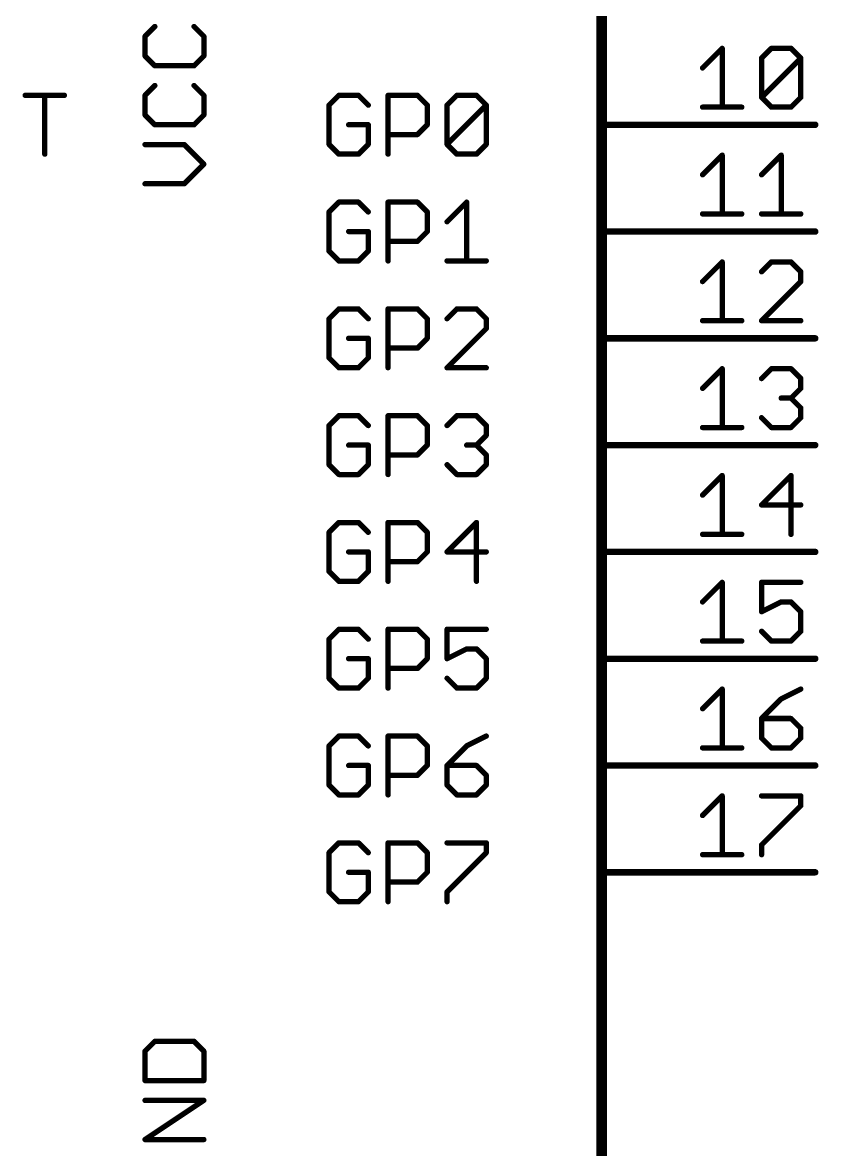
# Model space of a CAD drawing. Extents: x -48 to 226, y 23 to 111.
# Drawn here: x 29.41 to 48.34, y 46.75 to 73.55 of the extents above; entities that cross this region are included whole.
import ezdxf

# ---------------------------------------------------------------- set-up
doc = ezdxf.new("R2010")
doc.units = 0
doc.layers.add('94', color=14, linetype='CONTINUOUS')
doc.layers.add('95', color=251, linetype='CONTINUOUS')

msp = doc.modelspace()

# ---------------------------------------------------------------- linework, layer by layer
at = {"layer": '94'}
for points, const_width in [([(43.18, 76.2), (43.18, 43.18)], 0.254), ([(48.26, 71.12), (43.18, 71.12)], 0.1524), ([(48.26, 68.58), (43.18, 68.58)], 0.1524), ([(48.26, 66.04), (43.18, 66.04)], 0.1524), ([(48.26, 63.5), (43.18, 63.5)], 0.1524), ([(48.26, 60.96), (43.18, 60.96)], 0.1524), ([(48.26, 58.42), (43.18, 58.42)], 0.1524), ([(48.26, 55.88), (43.18, 55.88)], 0.1524), ([(48.26, 53.34), (43.18, 53.34)], 0.1524)]:
    msp.add_lwpolyline(points, dxfattribs=dict(at, const_width=const_width))
at = {"layer": '94', "const_width": 0.0762}
for points in [[(43.18, 71.1581, 1), (43.18, 71.0819)], [(48.26, 71.0819, 1), (48.26, 71.1581)], [(43.18, 68.6181, 1), (43.18, 68.5419)], [(48.26, 68.5419, 1), (48.26, 68.6181)], [(43.18, 66.0781, 1), (43.18, 66.0019)], [(48.26, 66.0019, 1), (48.26, 66.0781)], [(43.18, 63.5381, 1), (43.18, 63.4619)], [(48.26, 63.4619, 1), (48.26, 63.5381)], [(43.18, 60.9981, 1), (43.18, 60.9219)], [(48.26, 60.9219, 1), (48.26, 60.9981)], [(43.18, 58.4581, 1), (43.18, 58.3819)], [(48.26, 58.3819, 1), (48.26, 58.4581)], [(43.18, 55.9181, 1), (43.18, 55.8419)], [(48.26, 55.8419, 1), (48.26, 55.9181)], [(43.18, 53.3781, 1), (43.18, 53.3019)], [(48.26, 53.3019, 1), (48.26, 53.3781)]]:
    msp.add_lwpolyline(points, format="xyb", dxfattribs=at)
at = {"layer": '95', "const_width": 0.127}
for points in [[(32.5533, 73.4555), (32.3203, 73.2225)], [(33.7185, 73.2225), (33.4855, 73.4555)], [(32.3203, 73.2225), (32.3203, 72.7565)], [(33.7185, 72.7565), (33.7185, 73.2225)], [(45.5803, 72.4712), (46.0464, 72.9373)], [(46.0464, 72.9373), (46.0464, 71.5391)], [(46.9836, 72.7043), (47.2166, 72.9373)], [(47.2166, 72.9373), (47.6827, 72.9373)], [(47.6827, 72.9373), (47.9157, 72.7043)], [(32.3203, 72.7565), (32.5533, 72.5234)], [(33.4855, 72.5234), (33.7185, 72.7565)], [(46.9836, 71.7721), (46.9836, 72.7043)], [(46.9836, 71.7721), (47.9157, 72.7043)], [(47.9157, 72.7043), (47.9157, 71.7721)], [(32.5533, 72.5234), (33.4855, 72.5234)], [(32.5533, 72.0523), (32.3203, 71.8192)], [(33.7185, 71.8192), (33.4855, 72.0523)], [(29.4701, 71.8197), (30.4023, 71.8197)], [(29.9362, 70.4215), (29.9362, 71.8197)], [(32.3203, 71.8192), (32.3203, 71.3532)], [(33.7185, 71.3532), (33.7185, 71.8192)], [(36.9299, 71.8197), (36.6969, 71.5867)], [(37.396, 71.8197), (36.9299, 71.8197)], [(37.629, 71.5867), (37.396, 71.8197)], [(38.1001, 70.4215), (38.1001, 71.8197)], [(38.1001, 71.8197), (38.7992, 71.8197)], [(38.7992, 71.8197), (39.0323, 71.5867)], [(39.5034, 71.5867), (39.7365, 71.8197)], [(39.7365, 71.8197), (40.2025, 71.8197)], [(40.2025, 71.8197), (40.4355, 71.5867)], [(47.2166, 71.5391), (46.9836, 71.7721)], [(47.9157, 71.7721), (47.6827, 71.5391)], [(36.6969, 71.5867), (36.6969, 70.6545)], [(39.0323, 71.5867), (39.0323, 71.1206)], [(39.5034, 70.6545), (39.5034, 71.5867)], [(39.5034, 70.6545), (40.4355, 71.5867)], [(40.4355, 71.5867), (40.4355, 70.6545)], [(45.5803, 71.5391), (46.5124, 71.5391)], [(47.6827, 71.5391), (47.2166, 71.5391)], [(32.3203, 71.3532), (32.5533, 71.1201)], [(33.4855, 71.1201), (33.7185, 71.3532)], [(32.5533, 71.1201), (33.4855, 71.1201)], [(37.629, 71.1206), (37.1629, 71.1206)], [(37.629, 70.6545), (37.629, 71.1206)], [(39.0323, 71.1206), (38.7992, 70.8876)], [(38.7992, 70.8876), (38.1001, 70.8876)], [(33.2524, 70.649), (32.3203, 70.649)], [(33.7185, 70.1829), (33.2524, 70.649)], [(36.6969, 70.6545), (36.9299, 70.4215)], [(37.396, 70.4215), (37.629, 70.6545)], [(39.7365, 70.4215), (39.5034, 70.6545)], [(40.4355, 70.6545), (40.2025, 70.4215)], [(33.2524, 69.7169), (33.7185, 70.1829)], [(36.9299, 70.4215), (37.396, 70.4215)], [(40.2025, 70.4215), (39.7365, 70.4215)], [(45.5803, 69.9312), (46.0464, 70.3973)], [(46.0464, 70.3973), (46.0464, 68.9991)], [(46.9836, 69.9312), (47.4496, 70.3973)], [(47.4496, 70.3973), (47.4496, 68.9991)], [(32.3203, 69.7169), (33.2524, 69.7169)], [(36.9299, 69.2797), (36.6969, 69.0467)], [(37.396, 69.2797), (36.9299, 69.2797)], [(37.629, 69.0467), (37.396, 69.2797)], [(38.1001, 67.8815), (38.1001, 69.2797)], [(38.1001, 69.2797), (38.7992, 69.2797)], [(38.7992, 69.2797), (39.0323, 69.0467)], [(39.5034, 68.8136), (39.9695, 69.2797)], [(39.9695, 69.2797), (39.9695, 67.8815)], [(36.6969, 69.0467), (36.6969, 68.1145)], [(39.0323, 69.0467), (39.0323, 68.5806)], [(45.5803, 68.9991), (46.5124, 68.9991)], [(46.9836, 68.9991), (47.9157, 68.9991)], [(37.629, 68.5806), (37.1629, 68.5806)], [(37.629, 68.1145), (37.629, 68.5806)], [(39.0323, 68.5806), (38.7992, 68.3476)], [(38.7992, 68.3476), (38.1001, 68.3476)], [(36.6969, 68.1145), (36.9299, 67.8815)], [(37.396, 67.8815), (37.629, 68.1145)], [(36.9299, 67.8815), (37.396, 67.8815)], [(39.5034, 67.8815), (40.4355, 67.8815)], [(45.5803, 67.3912), (46.0464, 67.8573)], [(46.0464, 67.8573), (46.0464, 66.4591)], [(47.2166, 67.8573), (46.9836, 67.6243)], [(47.6827, 67.8573), (47.2166, 67.8573)], [(47.9157, 67.6243), (47.6827, 67.8573)], [(47.9157, 67.3912), (47.9157, 67.6243)], [(46.9836, 66.4591), (47.9157, 67.3912)], [(36.9299, 66.7397), (36.6969, 66.5067)], [(37.396, 66.7397), (36.9299, 66.7397)], [(37.629, 66.5067), (37.396, 66.7397)], [(38.1001, 65.3415), (38.1001, 66.7397)], [(38.1001, 66.7397), (38.7992, 66.7397)], [(38.7992, 66.7397), (39.0323, 66.5067)], [(39.7365, 66.7397), (39.5034, 66.5067)], [(40.2025, 66.7397), (39.7365, 66.7397)], [(40.4355, 66.5067), (40.2025, 66.7397)], [(36.6969, 66.5067), (36.6969, 65.5745)], [(39.0323, 66.5067), (39.0323, 66.0406)], [(40.4355, 66.2736), (40.4355, 66.5067)], [(45.5803, 66.4591), (46.5124, 66.4591)], [(47.9157, 66.4591), (46.9836, 66.4591)], [(39.5034, 65.3415), (40.4355, 66.2736)], [(37.629, 66.0406), (37.1629, 66.0406)], [(37.629, 65.5745), (37.629, 66.0406)], [(39.0323, 66.0406), (38.7992, 65.8076)], [(38.7992, 65.8076), (38.1001, 65.8076)], [(36.6969, 65.5745), (36.9299, 65.3415)], [(36.9299, 65.3415), (37.396, 65.3415)], [(37.396, 65.3415), (37.629, 65.5745)], [(40.4355, 65.3415), (39.5034, 65.3415)], [(45.5803, 64.8512), (46.0464, 65.3173)], [(46.0464, 65.3173), (46.0464, 63.9191)], [(46.9836, 65.0843), (47.2166, 65.3173)], [(47.2166, 65.3173), (47.6827, 65.3173)], [(47.6827, 65.3173), (47.9157, 65.0843)], [(47.9157, 65.0843), (47.9157, 64.8512)], [(47.9157, 64.8512), (47.6827, 64.6182)], [(47.6827, 64.6182), (47.4496, 64.6182)], [(47.6827, 64.6182), (47.9157, 64.3852)], [(47.9157, 64.3852), (47.9157, 64.1521)], [(36.9299, 64.1997), (36.6969, 63.9667)], [(37.396, 64.1997), (36.9299, 64.1997)], [(37.629, 63.9667), (37.396, 64.1997)], [(38.1001, 62.8015), (38.1001, 64.1997)], [(38.1001, 64.1997), (38.7992, 64.1997)], [(38.7992, 64.1997), (39.0323, 63.9667)], [(39.5034, 63.9667), (39.7365, 64.1997)], [(39.7365, 64.1997), (40.2025, 64.1997)], [(40.2025, 64.1997), (40.4355, 63.9667)], [(47.2166, 63.9191), (46.9836, 64.1521)], [(47.9157, 64.1521), (47.6827, 63.9191)], [(36.6969, 63.9667), (36.6969, 63.0345)], [(39.0323, 63.9667), (39.0323, 63.5006)], [(40.4355, 63.7336), (40.2025, 63.5006)], [(40.4355, 63.9667), (40.4355, 63.7336)], [(45.5803, 63.9191), (46.5124, 63.9191)], [(47.6827, 63.9191), (47.2166, 63.9191)], [(37.629, 63.5006), (37.1629, 63.5006)], [(37.629, 63.0345), (37.629, 63.5006)], [(39.0323, 63.5006), (38.7992, 63.2676)], [(40.2025, 63.5006), (39.9695, 63.5006)], [(40.2025, 63.5006), (40.4355, 63.2676)], [(38.7992, 63.2676), (38.1001, 63.2676)], [(40.4355, 63.2676), (40.4355, 63.0345)], [(36.6969, 63.0345), (36.9299, 62.8015)], [(37.396, 62.8015), (37.629, 63.0345)], [(39.7365, 62.8015), (39.5034, 63.0345)], [(40.4355, 63.0345), (40.2025, 62.8015)], [(36.9299, 62.8015), (37.396, 62.8015)], [(40.2025, 62.8015), (39.7365, 62.8015)], [(45.5803, 62.3112), (46.0464, 62.7773)], [(46.0464, 62.7773), (46.0464, 61.3791)], [(47.6827, 62.7773), (46.9836, 62.0782)], [(47.6827, 61.3791), (47.6827, 62.7773)], [(46.9836, 62.0782), (47.9157, 62.0782)], [(36.9299, 61.6597), (36.6969, 61.4267)], [(37.396, 61.6597), (36.9299, 61.6597)], [(37.629, 61.4267), (37.396, 61.6597)], [(38.1001, 60.2615), (38.1001, 61.6597)], [(38.1001, 61.6597), (38.7992, 61.6597)], [(38.7992, 61.6597), (39.0323, 61.4267)], [(40.2025, 61.6597), (39.5034, 60.9606)], [(40.2025, 60.2615), (40.2025, 61.6597)], [(36.6969, 61.4267), (36.6969, 60.4945)], [(39.0323, 61.4267), (39.0323, 60.9606)], [(45.5803, 61.3791), (46.5124, 61.3791)], [(37.629, 60.9606), (37.1629, 60.9606)], [(37.629, 60.4945), (37.629, 60.9606)], [(39.0323, 60.9606), (38.7992, 60.7276)], [(39.5034, 60.9606), (40.4355, 60.9606)], [(38.7992, 60.7276), (38.1001, 60.7276)], [(36.6969, 60.4945), (36.9299, 60.2615)], [(36.9299, 60.2615), (37.396, 60.2615)], [(37.396, 60.2615), (37.629, 60.4945)], [(45.5803, 59.7712), (46.0464, 60.2373)], [(46.0464, 60.2373), (46.0464, 58.8391)], [(47.9157, 60.2373), (46.9836, 60.2373)], [(46.9836, 60.2373), (46.9836, 59.5382)], [(46.9836, 59.5382), (47.4496, 59.7712)], [(47.4496, 59.7712), (47.6827, 59.7712)], [(47.6827, 59.7712), (47.9157, 59.5382)], [(47.9157, 59.5382), (47.9157, 59.0721)], [(36.9299, 59.1197), (36.6969, 58.8867)], [(37.396, 59.1197), (36.9299, 59.1197)], [(37.629, 58.8867), (37.396, 59.1197)], [(38.1001, 57.7215), (38.1001, 59.1197)], [(38.1001, 59.1197), (38.7992, 59.1197)], [(38.7992, 59.1197), (39.0323, 58.8867)], [(40.4355, 59.1197), (39.5034, 59.1197)], [(39.5034, 59.1197), (39.5034, 58.4206)], [(47.2166, 58.8391), (46.9836, 59.0721)], [(47.9157, 59.0721), (47.6827, 58.8391)], [(36.6969, 58.8867), (36.6969, 57.9545)], [(39.0323, 58.8867), (39.0323, 58.4206)], [(39.5034, 58.4206), (39.9695, 58.6536)], [(39.9695, 58.6536), (40.2025, 58.6536)], [(40.2025, 58.6536), (40.4355, 58.4206)], [(45.5803, 58.8391), (46.5124, 58.8391)], [(47.6827, 58.8391), (47.2166, 58.8391)], [(37.629, 58.4206), (37.1629, 58.4206)], [(37.629, 57.9545), (37.629, 58.4206)], [(39.0323, 58.4206), (38.7992, 58.1876)], [(40.4355, 58.4206), (40.4355, 57.9545)], [(38.7992, 58.1876), (38.1001, 58.1876)], [(36.6969, 57.9545), (36.9299, 57.7215)], [(37.396, 57.7215), (37.629, 57.9545)], [(39.7365, 57.7215), (39.5034, 57.9545)], [(40.4355, 57.9545), (40.2025, 57.7215)], [(36.9299, 57.7215), (37.396, 57.7215)], [(40.2025, 57.7215), (39.7365, 57.7215)], [(45.5803, 57.2312), (46.0464, 57.6973)], [(46.0464, 57.6973), (46.0464, 56.2991)], [(47.9157, 57.6973), (47.4496, 57.4643)], [(47.4496, 57.4643), (46.9836, 56.9982)], [(46.9836, 56.9982), (46.9836, 56.5321)], [(47.6827, 56.9982), (46.9836, 56.9982)], [(47.9157, 56.7652), (47.6827, 56.9982)], [(47.9157, 56.5321), (47.9157, 56.7652)], [(36.9299, 56.5797), (36.6969, 56.3467)], [(37.396, 56.5797), (36.9299, 56.5797)], [(37.629, 56.3467), (37.396, 56.5797)], [(38.1001, 55.1815), (38.1001, 56.5797)], [(38.1001, 56.5797), (38.7992, 56.5797)], [(38.7992, 56.5797), (39.0323, 56.3467)], [(40.4355, 56.5797), (39.9695, 56.3467)], [(46.9836, 56.5321), (47.2166, 56.2991)], [(47.6827, 56.2991), (47.9157, 56.5321)], [(36.6969, 56.3467), (36.6969, 55.4145)], [(39.0323, 56.3467), (39.0323, 55.8806)], [(39.9695, 56.3467), (39.5034, 55.8806)], [(45.5803, 56.2991), (46.5124, 56.2991)], [(47.2166, 56.2991), (47.6827, 56.2991)], [(37.629, 55.8806), (37.1629, 55.8806)], [(37.629, 55.4145), (37.629, 55.8806)], [(39.0323, 55.8806), (38.7992, 55.6476)], [(39.5034, 55.8806), (39.5034, 55.4145)], [(40.2025, 55.8806), (39.5034, 55.8806)], [(40.4355, 55.6476), (40.2025, 55.8806)], [(38.7992, 55.6476), (38.1001, 55.6476)], [(40.4355, 55.4145), (40.4355, 55.6476)], [(36.6969, 55.4145), (36.9299, 55.1815)], [(36.9299, 55.1815), (37.396, 55.1815)], [(37.396, 55.1815), (37.629, 55.4145)], [(39.5034, 55.4145), (39.7365, 55.1815)], [(39.7365, 55.1815), (40.2025, 55.1815)], [(40.2025, 55.1815), (40.4355, 55.4145)], [(45.5803, 54.6912), (46.0464, 55.1573)], [(46.0464, 55.1573), (46.0464, 53.7591)], [(46.9836, 55.1573), (47.9157, 55.1573)], [(47.9157, 55.1573), (47.9157, 54.9243)], [(47.9157, 54.9243), (46.9836, 53.9921)], [(36.9299, 54.0397), (36.6969, 53.8067)], [(37.396, 54.0397), (36.9299, 54.0397)], [(37.629, 53.8067), (37.396, 54.0397)], [(38.1001, 52.6415), (38.1001, 54.0397)], [(38.1001, 54.0397), (38.7992, 54.0397)], [(38.7992, 54.0397), (39.0323, 53.8067)], [(39.5034, 54.0397), (40.4355, 54.0397)], [(40.4355, 54.0397), (40.4355, 53.8067)], [(46.9836, 53.9921), (46.9836, 53.7591)], [(36.6969, 53.8067), (36.6969, 52.8745)], [(39.0323, 53.8067), (39.0323, 53.3406)], [(40.4355, 53.8067), (39.5034, 52.8745)], [(45.5803, 53.7591), (46.5124, 53.7591)], [(37.629, 53.3406), (37.1629, 53.3406)], [(37.629, 52.8745), (37.629, 53.3406)], [(39.0323, 53.3406), (38.7992, 53.1076)], [(38.7992, 53.1076), (38.1001, 53.1076)], [(36.6969, 52.8745), (36.9299, 52.6415)], [(37.396, 52.6415), (37.629, 52.8745)], [(39.5034, 52.8745), (39.5034, 52.6415)], [(36.9299, 52.6415), (37.396, 52.6415)], [(32.5533, 49.319), (32.3203, 49.086)], [(33.4855, 49.319), (32.5533, 49.319)], [(33.7185, 49.086), (33.4855, 49.319)], [(32.3203, 49.086), (32.3203, 48.3869)], [(33.7185, 48.3869), (33.7185, 49.086)], [(32.3203, 48.3869), (33.7185, 48.3869)], [(32.3203, 46.9836), (33.7185, 47.9157)], [(33.7185, 47.9157), (32.3203, 47.9157)], [(33.7185, 46.9836), (32.3203, 46.9836)]]:
    msp.add_lwpolyline(points, dxfattribs=at)
at = {"layer": '95', "const_width": 0.0635}
for points in [[(32.5758, 73.4331, 1), (32.5309, 73.478)], [(33.5079, 73.478, 1), (33.463, 73.4331)], [(32.3521, 73.2225, 1), (32.2886, 73.2225)], [(32.2979, 73.245, 1), (32.3428, 73.2001)], [(33.7503, 73.2225, 1), (33.6867, 73.2225)], [(33.696, 73.2001, 1), (33.741, 73.245)], [(46.0781, 72.9373, 1), (46.0146, 72.9373)], [(46.0688, 72.9148, 1), (46.0239, 72.9597)], [(47.2166, 72.969, 1), (47.2166, 72.9055)], [(47.2391, 72.9148, 1), (47.1942, 72.9597)], [(47.7051, 72.9597, 1), (47.6602, 72.9148)], [(47.6827, 72.9055, 1), (47.6827, 72.969)], [(32.3428, 72.7789, 1), (32.2979, 72.734)], [(32.2886, 72.7565, 1), (32.3521, 72.7565)], [(33.6867, 72.7565, 1), (33.7503, 72.7565)], [(33.741, 72.734, 1), (33.696, 72.7789)], [(47.0153, 72.7043, 1), (46.9518, 72.7043)], [(46.9611, 72.7267, 1), (47.006, 72.6818)], [(47.9475, 72.7043, 1), (47.884, 72.7043)], [(47.9382, 72.6818, 1), (47.8933, 72.7267)], [(47.8933, 72.6818, 1), (47.9382, 72.7267)], [(32.5533, 72.5552, 1), (32.5533, 72.4917)], [(32.5309, 72.501, 1), (32.5758, 72.5459)], [(33.463, 72.5459, 1), (33.5079, 72.501)], [(33.4855, 72.4917, 1), (33.4855, 72.5552)], [(45.5578, 72.4937, 1), (45.6028, 72.4488)], [(32.5758, 72.0298, 1), (32.5309, 72.0747)], [(33.5079, 72.0747, 1), (33.463, 72.0298)], [(29.4701, 71.8514, 1), (29.4701, 71.7879)], [(29.9679, 71.8197, 1), (29.9044, 71.8197)], [(30.4023, 71.7879, 1), (30.4023, 71.8514)], [(32.3521, 71.8192, 1), (32.2886, 71.8192)], [(32.2979, 71.8417, 1), (32.3428, 71.7968)], [(33.7503, 71.8192, 1), (33.6867, 71.8192)], [(33.696, 71.7968, 1), (33.741, 71.8417)], [(36.9299, 71.8514, 1), (36.9299, 71.7879)], [(36.9523, 71.7972, 1), (36.9074, 71.8421)], [(37.4184, 71.8421, 1), (37.3735, 71.7972)], [(37.396, 71.7879, 1), (37.396, 71.8514)], [(38.1319, 71.8197, 1), (38.0684, 71.8197)], [(38.1001, 71.8514, 1), (38.1001, 71.7879)], [(38.8217, 71.8421, 1), (38.7768, 71.7972)], [(38.7992, 71.7879, 1), (38.7992, 71.8514)], [(39.7365, 71.8514, 1), (39.7365, 71.7879)], [(39.7589, 71.7972, 1), (39.714, 71.8421)], [(40.225, 71.8421, 1), (40.1801, 71.7972)], [(40.2025, 71.7879, 1), (40.2025, 71.8514)], [(47.006, 71.7946, 1), (46.9611, 71.7497)], [(47.9382, 71.7497, 1), (47.8933, 71.7946)], [(36.7286, 71.5867, 1), (36.6651, 71.5867)], [(36.6744, 71.6091, 1), (36.7193, 71.5642)], [(37.6065, 71.5642, 1), (37.6514, 71.6091)], [(39.064, 71.5867, 1), (39.0005, 71.5867)], [(39.0098, 71.5642, 1), (39.0547, 71.6091)], [(39.5352, 71.5867, 1), (39.4717, 71.5867)], [(39.481, 71.6091, 1), (39.5259, 71.5642)], [(40.4673, 71.5867, 1), (40.4038, 71.5867)], [(40.458, 71.5642, 1), (40.4131, 71.6091)], [(40.4131, 71.5642, 1), (40.458, 71.6091)], [(45.5803, 71.5709, 1), (45.5803, 71.5074)], [(46.0146, 71.5391, 1), (46.0781, 71.5391)], [(46.5124, 71.5074, 1), (46.5124, 71.5709)], [(46.9518, 71.7721, 1), (47.0153, 71.7721)], [(46.9611, 71.7946, 1), (47.006, 71.7497)], [(47.2166, 71.5709, 1), (47.2166, 71.5074)], [(47.1942, 71.5166, 1), (47.2391, 71.5616)], [(47.6602, 71.5616, 1), (47.7051, 71.5166)], [(47.6827, 71.5074, 1), (47.6827, 71.5709)], [(47.884, 71.7721, 1), (47.9475, 71.7721)], [(32.3428, 71.3756, 1), (32.2979, 71.3307)], [(32.2886, 71.3532, 1), (32.3521, 71.3532)], [(33.6867, 71.3532, 1), (33.7503, 71.3532)], [(33.741, 71.3307, 1), (33.696, 71.3756)], [(32.5533, 71.1519, 1), (32.5533, 71.0884)], [(32.5309, 71.0977, 1), (32.5758, 71.1426)], [(33.463, 71.1426, 1), (33.5079, 71.0977)], [(33.4855, 71.0884, 1), (33.4855, 71.1519)], [(37.1629, 71.1523, 1), (37.1629, 71.0888)], [(37.6607, 71.1206, 1), (37.5972, 71.1206)], [(37.629, 71.0888, 1), (37.629, 71.1523)], [(39.0005, 71.1206, 1), (39.064, 71.1206)], [(39.0547, 71.0981, 1), (39.0098, 71.143)], [(38.1001, 70.9193, 1), (38.1001, 70.8558)], [(38.7768, 70.91, 1), (38.8217, 70.8651)], [(38.7992, 70.8558, 1), (38.7992, 70.9193)], [(32.3203, 70.6807, 1), (32.3203, 70.6172)], [(33.2749, 70.6714, 1), (33.23, 70.6265)], [(33.2524, 70.6172, 1), (33.2524, 70.6807)], [(36.6651, 70.6545, 1), (36.7286, 70.6545)], [(36.7193, 70.677, 1), (36.6744, 70.6321)], [(37.5972, 70.6545, 1), (37.6607, 70.6545)], [(37.6514, 70.6321, 1), (37.6065, 70.677)], [(39.4717, 70.6545, 1), (39.5352, 70.6545)], [(39.5259, 70.677, 1), (39.481, 70.6321)], [(39.481, 70.677, 1), (39.5259, 70.6321)], [(40.4038, 70.6545, 1), (40.4673, 70.6545)], [(40.458, 70.6321, 1), (40.4131, 70.677)], [(29.9044, 70.4215, 1), (29.9679, 70.4215)], [(33.741, 70.1605, 1), (33.696, 70.2054)], [(33.696, 70.1605, 1), (33.741, 70.2054)], [(36.9299, 70.4533, 1), (36.9299, 70.3898)], [(36.9074, 70.399, 1), (36.9523, 70.444)], [(37.3735, 70.444, 1), (37.4184, 70.399)], [(37.396, 70.3898, 1), (37.396, 70.4533)], [(38.0684, 70.4215, 1), (38.1319, 70.4215)], [(39.7365, 70.4533, 1), (39.7365, 70.3898)], [(39.714, 70.399, 1), (39.7589, 70.444)], [(40.1801, 70.444, 1), (40.225, 70.399)], [(40.2025, 70.3898, 1), (40.2025, 70.4533)], [(46.0781, 70.3973, 1), (46.0146, 70.3973)], [(46.0688, 70.3748, 1), (46.0239, 70.4197)], [(47.4814, 70.3973, 1), (47.4179, 70.3973)], [(47.4721, 70.3748, 1), (47.4272, 70.4197)], [(45.5578, 69.9537, 1), (45.6028, 69.9088)], [(46.9611, 69.9537, 1), (47.006, 69.9088)], [(32.3203, 69.7486, 1), (32.3203, 69.6851)], [(33.23, 69.7393, 1), (33.2749, 69.6944)], [(33.2524, 69.6851, 1), (33.2524, 69.7486)], [(36.9299, 69.3114, 1), (36.9299, 69.2479)], [(36.9523, 69.2572, 1), (36.9074, 69.3021)], [(37.4184, 69.3021, 1), (37.3735, 69.2572)], [(37.396, 69.2479, 1), (37.396, 69.3114)], [(38.1319, 69.2797, 1), (38.0684, 69.2797)], [(38.1001, 69.3114, 1), (38.1001, 69.2479)], [(38.8217, 69.3021, 1), (38.7768, 69.2572)], [(38.7992, 69.2479, 1), (38.7992, 69.3114)], [(40.0012, 69.2797, 1), (39.9377, 69.2797)], [(39.9919, 69.2572, 1), (39.947, 69.3021)], [(36.7286, 69.0467, 1), (36.6651, 69.0467)], [(36.6744, 69.0691, 1), (36.7193, 69.0242)], [(37.6065, 69.0242, 1), (37.6514, 69.0691)], [(39.064, 69.0467, 1), (39.0005, 69.0467)], [(39.0098, 69.0242, 1), (39.0547, 69.0691)], [(45.5803, 69.0309, 1), (45.5803, 68.9673)], [(46.0146, 68.9991, 1), (46.0781, 68.9991)], [(46.5124, 68.9673, 1), (46.5124, 69.0309)], [(46.9836, 69.0309, 1), (46.9836, 68.9673)], [(47.4179, 68.9991, 1), (47.4814, 68.9991)], [(47.9157, 68.9673, 1), (47.9157, 69.0309)], [(37.1629, 68.6123, 1), (37.1629, 68.5488)], [(37.6607, 68.5806, 1), (37.5972, 68.5806)], [(37.629, 68.5488, 1), (37.629, 68.6123)], [(39.0547, 68.5581, 1), (39.0098, 68.603)], [(39.481, 68.8361, 1), (39.5259, 68.7912)], [(38.1001, 68.3793, 1), (38.1001, 68.3158)], [(38.7768, 68.37, 1), (38.8217, 68.3251)], [(38.7992, 68.3158, 1), (38.7992, 68.3793)], [(39.0005, 68.5806, 1), (39.064, 68.5806)], [(36.6651, 68.1145, 1), (36.7286, 68.1145)], [(36.7193, 68.137, 1), (36.6744, 68.0921)], [(37.5972, 68.1145, 1), (37.6607, 68.1145)], [(37.6514, 68.0921, 1), (37.6065, 68.137)], [(36.9299, 67.9133, 1), (36.9299, 67.8498)], [(36.9074, 67.859, 1), (36.9523, 67.904)], [(37.3735, 67.904, 1), (37.4184, 67.859)], [(37.396, 67.8498, 1), (37.396, 67.9133)], [(38.0684, 67.8815, 1), (38.1319, 67.8815)], [(39.5034, 67.9133, 1), (39.5034, 67.8498)], [(39.9377, 67.8815, 1), (40.0012, 67.8815)], [(40.4355, 67.8498, 1), (40.4355, 67.9133)], [(46.0781, 67.8573, 1), (46.0146, 67.8573)], [(46.0688, 67.8348, 1), (46.0239, 67.8797)], [(47.2166, 67.889, 1), (47.2166, 67.8255)], [(47.2391, 67.8348, 1), (47.1942, 67.8797)], [(47.7051, 67.8797, 1), (47.6602, 67.8348)], [(47.6827, 67.8255, 1), (47.6827, 67.889)], [(46.9611, 67.6467, 1), (47.006, 67.6018)], [(47.9475, 67.6243, 1), (47.884, 67.6243)], [(47.8933, 67.6018, 1), (47.9382, 67.6467)], [(45.5578, 67.4137, 1), (45.6028, 67.3688)], [(47.884, 67.3912, 1), (47.9475, 67.3912)], [(47.9382, 67.3688, 1), (47.8933, 67.4137)], [(36.9299, 66.7714, 1), (36.9299, 66.7079)], [(36.9523, 66.7172, 1), (36.9074, 66.7621)], [(37.4184, 66.7621, 1), (37.3735, 66.7172)], [(37.396, 66.7079, 1), (37.396, 66.7714)], [(38.1319, 66.7397, 1), (38.0684, 66.7397)], [(38.1001, 66.7714, 1), (38.1001, 66.7079)], [(38.8217, 66.7621, 1), (38.7768, 66.7172)], [(38.7992, 66.7079, 1), (38.7992, 66.7714)], [(39.7365, 66.7714, 1), (39.7365, 66.7079)], [(39.7589, 66.7172, 1), (39.714, 66.7621)], [(40.225, 66.7621, 1), (40.1801, 66.7172)], [(40.2025, 66.7079, 1), (40.2025, 66.7714)], [(36.7286, 66.5067, 1), (36.6651, 66.5067)], [(36.6744, 66.5291, 1), (36.7193, 66.4842)], [(37.6065, 66.4842, 1), (37.6514, 66.5291)], [(39.064, 66.5067, 1), (39.0005, 66.5067)], [(39.0098, 66.4842, 1), (39.0547, 66.5291)], [(39.481, 66.5291, 1), (39.5259, 66.4842)], [(40.4673, 66.5067, 1), (40.4038, 66.5067)], [(40.4131, 66.4842, 1), (40.458, 66.5291)], [(45.5803, 66.4909, 1), (45.5803, 66.4274)], [(46.0146, 66.4591, 1), (46.0781, 66.4591)], [(46.5124, 66.4274, 1), (46.5124, 66.4909)], [(46.9611, 66.4816, 1), (47.006, 66.4366)], [(46.9836, 66.4909, 1), (46.9836, 66.4274)], [(47.9157, 66.4274, 1), (47.9157, 66.4909)], [(40.4038, 66.2736, 1), (40.4673, 66.2736)], [(40.458, 66.2512, 1), (40.4131, 66.2961)], [(37.1629, 66.0723, 1), (37.1629, 66.0088)], [(37.6607, 66.0406, 1), (37.5972, 66.0406)], [(37.629, 66.0088, 1), (37.629, 66.0723)], [(39.0005, 66.0406, 1), (39.064, 66.0406)], [(39.0547, 66.0181, 1), (39.0098, 66.063)], [(38.1001, 65.8393, 1), (38.1001, 65.7758)], [(38.7768, 65.83, 1), (38.8217, 65.7851)], [(38.7992, 65.7758, 1), (38.7992, 65.8393)], [(36.6651, 65.5745, 1), (36.7286, 65.5745)], [(36.7193, 65.597, 1), (36.6744, 65.5521)], [(36.9299, 65.3732, 1), (36.9299, 65.3097)], [(37.396, 65.3097, 1), (37.396, 65.3732)], [(37.5972, 65.5745, 1), (37.6607, 65.5745)], [(37.6514, 65.5521, 1), (37.6065, 65.597)], [(39.5034, 65.3732, 1), (39.5034, 65.3097)], [(40.4355, 65.3097, 1), (40.4355, 65.3732)], [(36.9074, 65.319, 1), (36.9523, 65.364)], [(37.3735, 65.364, 1), (37.4184, 65.319)], [(38.0684, 65.3415, 1), (38.1319, 65.3415)], [(39.481, 65.364, 1), (39.5259, 65.319)], [(46.0781, 65.3173, 1), (46.0146, 65.3173)], [(46.0688, 65.2948, 1), (46.0239, 65.3397)], [(46.9611, 65.1067, 1), (47.006, 65.0618)], [(47.2166, 65.349, 1), (47.2166, 65.2855)], [(47.2391, 65.2948, 1), (47.1942, 65.3397)], [(47.7051, 65.3397, 1), (47.6602, 65.2948)], [(47.6827, 65.2855, 1), (47.6827, 65.349)], [(47.9475, 65.0843, 1), (47.884, 65.0843)], [(47.8933, 65.0618, 1), (47.9382, 65.1067)], [(45.5578, 64.8737, 1), (45.6028, 64.8288)], [(47.884, 64.8512, 1), (47.9475, 64.8512)], [(47.9382, 64.8288, 1), (47.8933, 64.8737)], [(47.4496, 64.6499, 1), (47.4496, 64.5864)], [(47.7051, 64.6406, 1), (47.6602, 64.5957)], [(47.6602, 64.6406, 1), (47.7051, 64.5957)], [(47.6827, 64.5864, 1), (47.6827, 64.6499)], [(47.9475, 64.3852, 1), (47.884, 64.3852)], [(47.8933, 64.3627, 1), (47.9382, 64.4076)], [(36.9299, 64.2314, 1), (36.9299, 64.1679)], [(36.9523, 64.1772, 1), (36.9074, 64.2221)], [(37.4184, 64.2221, 1), (37.3735, 64.1772)], [(37.396, 64.1679, 1), (37.396, 64.2314)], [(38.1319, 64.1997, 1), (38.0684, 64.1997)], [(38.1001, 64.2314, 1), (38.1001, 64.1679)], [(38.8217, 64.2221, 1), (38.7768, 64.1772)], [(38.7992, 64.1679, 1), (38.7992, 64.2314)], [(39.7365, 64.2314, 1), (39.7365, 64.1679)], [(39.7589, 64.1772, 1), (39.714, 64.2221)], [(40.225, 64.2221, 1), (40.1801, 64.1772)], [(40.2025, 64.1679, 1), (40.2025, 64.2314)], [(47.006, 64.1746, 1), (46.9611, 64.1297)], [(47.884, 64.1521, 1), (47.9475, 64.1521)], [(47.9382, 64.1297, 1), (47.8933, 64.1746)], [(36.7286, 63.9667, 1), (36.6651, 63.9667)], [(36.6744, 63.9891, 1), (36.7193, 63.9442)], [(37.6065, 63.9442, 1), (37.6514, 63.9891)], [(39.064, 63.9667, 1), (39.0005, 63.9667)], [(39.0098, 63.9442, 1), (39.0547, 63.9891)], [(39.481, 63.9891, 1), (39.5259, 63.9442)], [(40.4673, 63.9667, 1), (40.4038, 63.9667)], [(40.4131, 63.9442, 1), (40.458, 63.9891)], [(40.458, 63.7112, 1), (40.4131, 63.7561)], [(45.5803, 63.9509, 1), (45.5803, 63.8873)], [(46.0146, 63.9191, 1), (46.0781, 63.9191)], [(46.5124, 63.8873, 1), (46.5124, 63.9509)], [(47.2166, 63.9509, 1), (47.2166, 63.8873)], [(47.1942, 63.8966, 1), (47.2391, 63.9416)], [(47.6602, 63.9416, 1), (47.7051, 63.8966)], [(47.6827, 63.8873, 1), (47.6827, 63.9509)], [(37.1629, 63.5323, 1), (37.1629, 63.4688)], [(37.6607, 63.5006, 1), (37.5972, 63.5006)], [(37.629, 63.4688, 1), (37.629, 63.5323)], [(39.0005, 63.5006, 1), (39.064, 63.5006)], [(39.0547, 63.4781, 1), (39.0098, 63.523)], [(39.9695, 63.5323, 1), (39.9695, 63.4688)], [(40.225, 63.523, 1), (40.1801, 63.4781)], [(40.1801, 63.523, 1), (40.225, 63.4781)], [(40.2025, 63.4688, 1), (40.2025, 63.5323)], [(40.4038, 63.7336, 1), (40.4673, 63.7336)], [(38.1001, 63.2993, 1), (38.1001, 63.2358)], [(38.7768, 63.29, 1), (38.8217, 63.2451)], [(38.7992, 63.2358, 1), (38.7992, 63.2993)], [(40.4673, 63.2676, 1), (40.4038, 63.2676)], [(40.4131, 63.2451, 1), (40.458, 63.29)], [(36.6651, 63.0345, 1), (36.7286, 63.0345)], [(36.7193, 63.057, 1), (36.6744, 63.0121)], [(37.5972, 63.0345, 1), (37.6607, 63.0345)], [(37.6514, 63.0121, 1), (37.6065, 63.057)], [(39.5259, 63.057, 1), (39.481, 63.0121)], [(40.4038, 63.0345, 1), (40.4673, 63.0345)], [(40.458, 63.0121, 1), (40.4131, 63.057)], [(36.9299, 62.8333, 1), (36.9299, 62.7698)], [(36.9074, 62.779, 1), (36.9523, 62.824)], [(37.3735, 62.824, 1), (37.4184, 62.779)], [(37.396, 62.7698, 1), (37.396, 62.8333)], [(38.0684, 62.8015, 1), (38.1319, 62.8015)], [(39.7365, 62.8333, 1), (39.7365, 62.7698)], [(39.714, 62.779, 1), (39.7589, 62.824)], [(40.1801, 62.824, 1), (40.225, 62.779)], [(40.2025, 62.7698, 1), (40.2025, 62.8333)], [(46.0781, 62.7773, 1), (46.0146, 62.7773)], [(46.0688, 62.7548, 1), (46.0239, 62.7997)], [(47.7144, 62.7773, 1), (47.6509, 62.7773)], [(47.7051, 62.7548, 1), (47.6602, 62.7997)], [(45.5578, 62.3337, 1), (45.6028, 62.2888)], [(46.9836, 62.1099, 1), (46.9836, 62.0464)], [(46.9611, 62.1006, 1), (47.006, 62.0557)], [(47.9157, 62.0464, 1), (47.9157, 62.1099)], [(36.9299, 61.6914, 1), (36.9299, 61.6279)], [(36.9523, 61.6372, 1), (36.9074, 61.6821)], [(37.4184, 61.6821, 1), (37.3735, 61.6372)], [(37.396, 61.6279, 1), (37.396, 61.6914)], [(38.1319, 61.6597, 1), (38.0684, 61.6597)], [(38.1001, 61.6914, 1), (38.1001, 61.6279)], [(38.8217, 61.6821, 1), (38.7768, 61.6372)], [(38.7992, 61.6279, 1), (38.7992, 61.6914)], [(40.2343, 61.6597, 1), (40.1708, 61.6597)], [(40.225, 61.6372, 1), (40.1801, 61.6821)], [(36.7286, 61.4267, 1), (36.6651, 61.4267)], [(36.6744, 61.4491, 1), (36.7193, 61.4042)], [(37.6065, 61.4042, 1), (37.6514, 61.4491)], [(39.064, 61.4267, 1), (39.0005, 61.4267)], [(39.0098, 61.4042, 1), (39.0547, 61.4491)], [(45.5803, 61.4109, 1), (45.5803, 61.3473)], [(46.0146, 61.3791, 1), (46.0781, 61.3791)], [(46.5124, 61.3473, 1), (46.5124, 61.4109)], [(47.6509, 61.3791, 1), (47.7144, 61.3791)], [(37.1629, 60.9923, 1), (37.1629, 60.9288)], [(37.6607, 60.9606, 1), (37.5972, 60.9606)], [(37.629, 60.9288, 1), (37.629, 60.9923)], [(39.0005, 60.9606, 1), (39.064, 60.9606)], [(39.0547, 60.9381, 1), (39.0098, 60.983)], [(39.5034, 60.9923, 1), (39.5034, 60.9288)], [(39.481, 60.983, 1), (39.5259, 60.9381)], [(40.4355, 60.9288, 1), (40.4355, 60.9923)], [(38.1001, 60.7593, 1), (38.1001, 60.6958)], [(38.7768, 60.75, 1), (38.8217, 60.7051)], [(38.7992, 60.6958, 1), (38.7992, 60.7593)], [(36.6651, 60.4945, 1), (36.7286, 60.4945)], [(36.7193, 60.517, 1), (36.6744, 60.4721)], [(36.9299, 60.2933, 1), (36.9299, 60.2298)], [(36.9074, 60.239, 1), (36.9523, 60.284)], [(37.3735, 60.284, 1), (37.4184, 60.239)], [(37.396, 60.2298, 1), (37.396, 60.2933)], [(37.5972, 60.4945, 1), (37.6607, 60.4945)], [(37.6514, 60.4721, 1), (37.6065, 60.517)], [(38.0684, 60.2615, 1), (38.1319, 60.2615)], [(40.1708, 60.2615, 1), (40.2343, 60.2615)], [(46.0781, 60.2373, 1), (46.0146, 60.2373)], [(46.0688, 60.2148, 1), (46.0239, 60.2597)], [(47.0153, 60.2373, 1), (46.9518, 60.2373)], [(46.9836, 60.269, 1), (46.9836, 60.2055)], [(47.9157, 60.2055, 1), (47.9157, 60.269)], [(45.5578, 59.7937, 1), (45.6028, 59.7488)], [(47.4496, 59.803, 1), (47.4496, 59.7395)], [(47.4638, 59.7428, 1), (47.4354, 59.7996)], [(47.7051, 59.7937, 1), (47.6602, 59.7488)], [(47.6827, 59.7395, 1), (47.6827, 59.803)], [(46.9518, 59.5382, 1), (47.0153, 59.5382)], [(46.9694, 59.5666, 1), (46.9978, 59.5098)], [(47.9475, 59.5382, 1), (47.884, 59.5382)], [(47.8933, 59.5157, 1), (47.9382, 59.5606)], [(36.9299, 59.1514, 1), (36.9299, 59.0879)], [(36.9523, 59.0972, 1), (36.9074, 59.1421)], [(37.4184, 59.1421, 1), (37.3735, 59.0972)], [(37.396, 59.0879, 1), (37.396, 59.1514)], [(38.1319, 59.1197, 1), (38.0684, 59.1197)], [(38.1001, 59.1514, 1), (38.1001, 59.0879)], [(38.8217, 59.1421, 1), (38.7768, 59.0972)], [(38.7992, 59.0879, 1), (38.7992, 59.1514)], [(39.5034, 59.1514, 1), (39.5034, 59.0879)], [(39.5352, 59.1197, 1), (39.4717, 59.1197)], [(40.4355, 59.0879, 1), (40.4355, 59.1514)], [(47.006, 59.0946, 1), (46.9611, 59.0497)], [(47.884, 59.0721, 1), (47.9475, 59.0721)], [(47.9382, 59.0497, 1), (47.8933, 59.0946)], [(36.7286, 58.8867, 1), (36.6651, 58.8867)], [(36.6744, 58.9091, 1), (36.7193, 58.8642)], [(37.6065, 58.8642, 1), (37.6514, 58.9091)], [(39.064, 58.8867, 1), (39.0005, 58.8867)], [(39.0098, 58.8642, 1), (39.0547, 58.9091)], [(39.9695, 58.6854, 1), (39.9695, 58.6219)], [(39.9837, 58.6252, 1), (39.9553, 58.682)], [(40.225, 58.6761, 1), (40.1801, 58.6312)], [(40.2025, 58.6219, 1), (40.2025, 58.6854)], [(45.5803, 58.8709, 1), (45.5803, 58.8073)], [(46.0146, 58.8391, 1), (46.0781, 58.8391)], [(46.5124, 58.8073, 1), (46.5124, 58.8709)], [(47.2166, 58.8709, 1), (47.2166, 58.8073)], [(47.1942, 58.8166, 1), (47.2391, 58.8616)], [(47.6602, 58.8616, 1), (47.7051, 58.8166)], [(47.6827, 58.8073, 1), (47.6827, 58.8709)], [(37.1629, 58.4523, 1), (37.1629, 58.3888)], [(37.6607, 58.4206, 1), (37.5972, 58.4206)], [(37.629, 58.3888, 1), (37.629, 58.4523)], [(39.0005, 58.4206, 1), (39.064, 58.4206)], [(39.0547, 58.3981, 1), (39.0098, 58.443)], [(39.4892, 58.449, 1), (39.5176, 58.3922)], [(39.4717, 58.4206, 1), (39.5352, 58.4206)], [(40.4673, 58.4206, 1), (40.4038, 58.4206)], [(40.4131, 58.3981, 1), (40.458, 58.443)], [(38.1001, 58.2193, 1), (38.1001, 58.1558)], [(38.7768, 58.21, 1), (38.8217, 58.1651)], [(38.7992, 58.1558, 1), (38.7992, 58.2193)], [(36.6651, 57.9545, 1), (36.7286, 57.9545)], [(36.7193, 57.977, 1), (36.6744, 57.9321)], [(37.5972, 57.9545, 1), (37.6607, 57.9545)], [(37.6514, 57.9321, 1), (37.6065, 57.977)], [(39.5259, 57.977, 1), (39.481, 57.9321)], [(40.4038, 57.9545, 1), (40.4673, 57.9545)], [(40.458, 57.9321, 1), (40.4131, 57.977)], [(36.9299, 57.7533, 1), (36.9299, 57.6898)], [(36.9074, 57.699, 1), (36.9523, 57.744)], [(37.3735, 57.744, 1), (37.4184, 57.699)], [(37.396, 57.6898, 1), (37.396, 57.7533)], [(38.0684, 57.7215, 1), (38.1319, 57.7215)], [(39.7365, 57.7533, 1), (39.7365, 57.6898)], [(39.714, 57.699, 1), (39.7589, 57.744)], [(40.1801, 57.744, 1), (40.225, 57.699)], [(40.2025, 57.6898, 1), (40.2025, 57.7533)], [(46.0781, 57.6973, 1), (46.0146, 57.6973)], [(46.0688, 57.6748, 1), (46.0239, 57.7197)], [(47.9299, 57.6689, 1), (47.9015, 57.7257)], [(47.4354, 57.4927, 1), (47.4638, 57.4359)], [(47.4721, 57.4418, 1), (47.4272, 57.4867)], [(45.5578, 57.2537, 1), (45.6028, 57.2088)], [(47.0153, 56.9982, 1), (46.9518, 56.9982)], [(46.9836, 57.0299, 1), (46.9836, 56.9664)], [(46.9611, 57.0206, 1), (47.006, 56.9757)], [(47.7051, 57.0206, 1), (47.6602, 56.9757)], [(47.6827, 56.9664, 1), (47.6827, 57.0299)], [(47.9475, 56.7652, 1), (47.884, 56.7652)], [(36.9299, 56.6114, 1), (36.9299, 56.5479)], [(36.9523, 56.5572, 1), (36.9074, 56.6021)], [(37.4184, 56.6021, 1), (37.3735, 56.5572)], [(37.396, 56.5479, 1), (37.396, 56.6114)], [(38.1319, 56.5797, 1), (38.0684, 56.5797)], [(38.1001, 56.6114, 1), (38.1001, 56.5479)], [(38.8217, 56.6021, 1), (38.7768, 56.5572)], [(38.7992, 56.5479, 1), (38.7992, 56.6114)], [(40.4497, 56.5513, 1), (40.4213, 56.6081)], [(46.9518, 56.5321, 1), (47.0153, 56.5321)], [(47.006, 56.5546, 1), (46.9611, 56.5097)], [(47.884, 56.5321, 1), (47.9475, 56.5321)], [(47.8933, 56.7427, 1), (47.9382, 56.7876)], [(47.9382, 56.5097, 1), (47.8933, 56.5546)], [(36.7286, 56.3467, 1), (36.6651, 56.3467)], [(36.6744, 56.3691, 1), (36.7193, 56.3242)], [(37.6065, 56.3242, 1), (37.6514, 56.3691)], [(39.064, 56.3467, 1), (39.0005, 56.3467)], [(39.0098, 56.3242, 1), (39.0547, 56.3691)], [(39.9553, 56.3751, 1), (39.9837, 56.3183)], [(39.9919, 56.3242, 1), (39.947, 56.3691)], [(45.5803, 56.3309, 1), (45.5803, 56.2674)], [(46.0146, 56.2991, 1), (46.0781, 56.2991)], [(46.5124, 56.2674, 1), (46.5124, 56.3309)], [(47.2166, 56.3309, 1), (47.2166, 56.2674)], [(47.1942, 56.2766, 1), (47.2391, 56.3216)], [(47.6602, 56.3216, 1), (47.7051, 56.2766)], [(47.6827, 56.2674, 1), (47.6827, 56.3309)], [(37.1629, 55.9123, 1), (37.1629, 55.8488)], [(37.6607, 55.8806, 1), (37.5972, 55.8806)], [(37.629, 55.8488, 1), (37.629, 55.9123)], [(39.0005, 55.8806, 1), (39.064, 55.8806)], [(39.0547, 55.8581, 1), (39.0098, 55.903)], [(39.5352, 55.8806, 1), (39.4717, 55.8806)], [(39.5034, 55.9123, 1), (39.5034, 55.8488)], [(39.481, 55.903, 1), (39.5259, 55.8581)], [(40.225, 55.903, 1), (40.1801, 55.8581)], [(40.2025, 55.8488, 1), (40.2025, 55.9123)], [(38.1001, 55.6793, 1), (38.1001, 55.6158)], [(38.7768, 55.67, 1), (38.8217, 55.6251)], [(38.7992, 55.6158, 1), (38.7992, 55.6793)], [(40.4673, 55.6476, 1), (40.4038, 55.6476)], [(40.4131, 55.6251, 1), (40.458, 55.67)], [(36.6651, 55.4145, 1), (36.7286, 55.4145)], [(36.7193, 55.437, 1), (36.6744, 55.3921)], [(36.9299, 55.2133, 1), (36.9299, 55.1497)], [(36.9074, 55.159, 1), (36.9523, 55.204)], [(37.3735, 55.204, 1), (37.4184, 55.159)], [(37.396, 55.1497, 1), (37.396, 55.2133)], [(37.5972, 55.4145, 1), (37.6607, 55.4145)], [(37.6514, 55.3921, 1), (37.6065, 55.437)], [(39.4717, 55.4145, 1), (39.5352, 55.4145)], [(39.5259, 55.437, 1), (39.481, 55.3921)], [(39.7365, 55.2133, 1), (39.7365, 55.1497)], [(39.714, 55.159, 1), (39.7589, 55.204)], [(40.1801, 55.204, 1), (40.225, 55.159)], [(40.2025, 55.1497, 1), (40.2025, 55.2133)], [(40.4038, 55.4145, 1), (40.4673, 55.4145)], [(40.458, 55.3921, 1), (40.4131, 55.437)], [(46.0781, 55.1573, 1), (46.0146, 55.1573)], [(46.0688, 55.1348, 1), (46.0239, 55.1797)], [(46.9836, 55.189, 1), (46.9836, 55.1255)], [(47.9475, 55.1573, 1), (47.884, 55.1573)], [(47.9157, 55.1255, 1), (47.9157, 55.189)], [(38.0684, 55.1815, 1), (38.1319, 55.1815)], [(47.884, 54.9243, 1), (47.9475, 54.9243)], [(47.9382, 54.9018, 1), (47.8933, 54.9467)], [(45.5578, 54.7137, 1), (45.6028, 54.6688)], [(36.9299, 54.0714, 1), (36.9299, 54.0079)], [(36.9523, 54.0172, 1), (36.9074, 54.0621)], [(37.4184, 54.0621, 1), (37.3735, 54.0172)], [(37.396, 54.0079, 1), (37.396, 54.0714)], [(38.1319, 54.0397, 1), (38.0684, 54.0397)], [(38.1001, 54.0714, 1), (38.1001, 54.0079)], [(38.8217, 54.0621, 1), (38.7768, 54.0172)], [(38.7992, 54.0079, 1), (38.7992, 54.0714)], [(39.5034, 54.0714, 1), (39.5034, 54.0079)], [(40.4673, 54.0397, 1), (40.4038, 54.0397)], [(40.4355, 54.0079, 1), (40.4355, 54.0714)], [(47.0153, 53.9921, 1), (46.9518, 53.9921)], [(46.9611, 54.0146, 1), (47.006, 53.9697)], [(36.7286, 53.8067, 1), (36.6651, 53.8067)], [(36.6744, 53.8291, 1), (36.7193, 53.7842)], [(37.6065, 53.7842, 1), (37.6514, 53.8291)], [(39.064, 53.8067, 1), (39.0005, 53.8067)], [(39.0098, 53.7842, 1), (39.0547, 53.8291)], [(40.4038, 53.8067, 1), (40.4673, 53.8067)], [(40.458, 53.7842, 1), (40.4131, 53.8291)], [(45.5803, 53.7909, 1), (45.5803, 53.7274)], [(46.0146, 53.7591, 1), (46.0781, 53.7591)], [(46.5124, 53.7274, 1), (46.5124, 53.7909)], [(46.9518, 53.7591, 1), (47.0153, 53.7591)], [(37.1629, 53.3723, 1), (37.1629, 53.3088)], [(37.6607, 53.3406, 1), (37.5972, 53.3406)], [(37.629, 53.3088, 1), (37.629, 53.3723)], [(39.0005, 53.3406, 1), (39.064, 53.3406)], [(39.0547, 53.3181, 1), (39.0098, 53.363)], [(38.1001, 53.1393, 1), (38.1001, 53.0758)], [(38.7768, 53.13, 1), (38.8217, 53.0851)], [(38.7992, 53.0758, 1), (38.7992, 53.1393)], [(36.6651, 52.8745, 1), (36.7286, 52.8745)], [(36.7193, 52.897, 1), (36.6744, 52.8521)], [(37.5972, 52.8745, 1), (37.6607, 52.8745)], [(37.6514, 52.8521, 1), (37.6065, 52.897)], [(39.5352, 52.8745, 1), (39.4717, 52.8745)], [(39.481, 52.897, 1), (39.5259, 52.8521)], [(36.9299, 52.6733, 1), (36.9299, 52.6097)], [(36.9074, 52.619, 1), (36.9523, 52.664)], [(37.3735, 52.664, 1), (37.4184, 52.619)], [(37.396, 52.6097, 1), (37.396, 52.6733)], [(38.0684, 52.6415, 1), (38.1319, 52.6415)], [(39.4717, 52.6415, 1), (39.5352, 52.6415)], [(32.5533, 49.3507, 1), (32.5533, 49.2872)], [(32.5758, 49.2965, 1), (32.5309, 49.3414)], [(33.5079, 49.3414, 1), (33.463, 49.2965)], [(33.4855, 49.2872, 1), (33.4855, 49.3507)], [(32.3521, 49.086, 1), (32.2886, 49.086)], [(32.2979, 49.1084, 1), (32.3428, 49.0635)], [(33.7503, 49.086, 1), (33.6867, 49.086)], [(33.696, 49.0635, 1), (33.741, 49.1084)], [(32.3203, 48.4186, 1), (32.3203, 48.3551)], [(32.2886, 48.3869, 1), (32.3521, 48.3869)], [(33.6867, 48.3869, 1), (33.7503, 48.3869)], [(33.7185, 48.3551, 1), (33.7185, 48.4186)], [(32.3203, 47.9475, 1), (32.3203, 47.884)], [(33.7361, 47.8893, 1), (33.7009, 47.9421)], [(33.7185, 47.884, 1), (33.7185, 47.9475)], [(32.3203, 47.0153, 1), (32.3203, 46.9518)], [(32.3027, 47.01, 1), (32.3379, 46.9572)], [(33.7185, 46.9518, 1), (33.7185, 47.0153)]]:
    msp.add_lwpolyline(points, format="xyb", dxfattribs=at)

doc.saveas('drawing.dxf')
